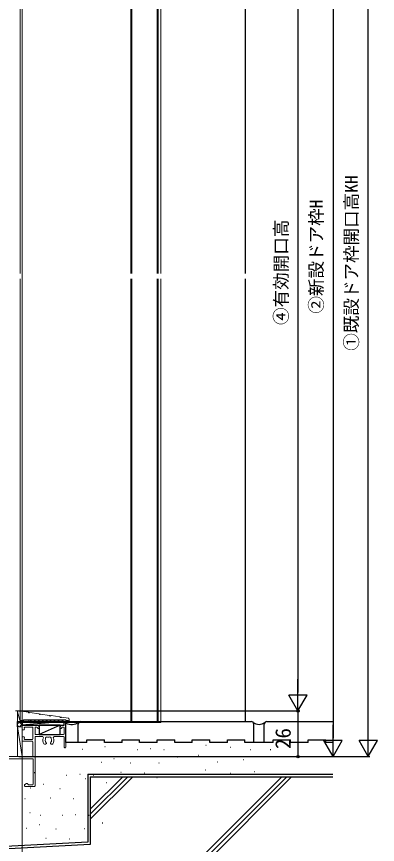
# Model space of a CAD drawing. Units: millimetres, scale not verified. Extents: x -525 to 525, y -783 to 779.
# Drawn here: x -237 to -31.4, y -259.8 to 211.9 of the extents above; entities that cross this region are included whole.
import ezdxf
from ezdxf.enums import TextEntityAlignment as Align

# ---------------------------------------------------------------- set-up
doc = ezdxf.new("R2010")
doc.units = ezdxf.units.MM
doc.header["$LTSCALE"] = 4
for name, color, linetype, lineweight in [('0-3_YKK_11', 211, 'Continuous', 18), ('0-5_YKK_12', 2, 'Continuous', 18), ('0-6_YKK_13', 4, 'Continuous', 18)]:
    doc.layers.add(name, color=color, linetype=linetype, lineweight=lineweight)
for name, color, linetype in [('0-7_YKK_D', 6, 'Continuous'), ('0-9_YSS_K', 3, 'Continuous'), ('0-A_YSS_KE', 3, 'Continuous')]:
    doc.layers.add(name, color=color, linetype=linetype)
doc.styles.add('ＭＳ ゴシック', font='')
doc.styles.get('ＭＳ ゴシック').set_extended_font_data('MS Gothic')

msp = doc.modelspace()

# ---------------------------------------------------------------- linework, layer by layer
at = {"layer": '0-3_YKK_11', "color": 4}
for p, q in [((-232.336, -192.953), (-232.618, -193.356)), ((-232.336, -192.953), (-227.947, -192.953)), ((-227.647, -193.253), (-227.947, -192.953)), ((-227.647, -193.253), (-227.647, -199.653)), ((-226.147, -192.953), (-226.447, -193.253)), ((-226.447, -196.953), (-226.447, -193.253)), ((-226.147, -192.953), (-225.387, -192.953)), ((-225.097, -193.176), (-225.387, -192.953)), ((-225.097, -193.176), (-225.032, -193.42)), ((-211.262, -193.42), (-211.197, -193.176)), ((-210.907, -192.953), (-211.197, -193.176)), ((-210.907, -192.953), (-210.147, -192.953)), ((-210.147, -191.753), (-209.847, -191.453)), ((-209.847, -193.253), (-210.147, -192.953)), ((-209.847, -193.253), (-209.847, -196.953)), ((-226.447, -196.953), (-226.147, -197.253)), ((-210.147, -197.253), (-226.147, -197.253)), ((-210.147, -197.253), (-209.847, -196.953)), ((-232.618, -199.551), (-232.336, -199.953)), ((-227.947, -199.953), (-232.336, -199.953)), ((-227.947, -199.953), (-227.647, -199.653)), ((-227.647, -201.253), (-227.947, -200.953)), ((-227.647, -201.253), (-227.647, -209.453)), ((-226.147, -198.253), (-226.447, -198.553)), ((-226.147, -198.253), (-222.08, -198.253)), ((-221.643, -198.996), (-222.08, -198.253)), ((-220.689, -200.472), (-220.636, -200.357)), ((-220.689, -200.472), (-220.55, -201.26)), ((-220.461, -201.35), (-220.55, -201.26)), ((-220.436, -199.707), (-220.422, -199.552)), ((-219.249, -198.731), (-219.099, -198.771)), ((-218.596, -198.771), (-218.445, -198.731)), ((-217.272, -199.552), (-217.258, -199.707)), ((-217.144, -201.26), (-217.233, -201.35)), ((-217.144, -201.26), (-217.005, -200.472)), ((-217.058, -200.357), (-217.005, -200.472)), ((-215.614, -198.253), (-216.051, -198.996)), ((-215.614, -198.253), (-210.147, -198.253)), ((-209.847, -198.553), (-210.147, -198.253)), ((-227.947, -209.753), (-279.347, -209.753)), ((-254.123, -210.953), (-227.747, -210.953)), ((-227.947, -209.753), (-227.647, -209.453)), ((-227.447, -211.253), (-227.747, -210.953)), ((-227.447, -211.253), (-227.447, -225.453)), ((-230.447, -225.553), (-230.247, -225.753)), ((-227.747, -225.753), (-230.247, -225.753)), ((-227.747, -225.753), (-227.447, -225.453))]:
    msp.add_line(p, q, dxfattribs=at)
at = {"layer": '0-3_YKK_11'}
msp.add_lwpolyline([(-237.546, -183.753), (-236.346, -183.753), (-236.346, -209.753), (-238.846, -209.753)], dxfattribs=at)
at = {"layer": '0-3_YKK_11', "color": 4}
for points in [[(-224.162, -193.187), (-224.487, -191.976), (-224.777, -191.753), (-233.547, -191.753), (-233.847, -192.053), (-233.847, -194.153), (-233.547, -194.453), (-232.647, -194.453), (-232.365, -194.051), (-232.618, -193.356)], [(-210.147, -191.753), (-211.517, -191.753), (-211.807, -191.976), (-212.132, -193.187)], [(-209.847, -198.553), (-209.847, -204.453), (-209.547, -204.753), (-209.147, -204.753), (-208.847, -204.453), (-208.847, -190.053), (-209.147, -189.753), (-209.547, -189.753), (-209.847, -190.053), (-209.847, -191.453)], [(-232.618, -199.551), (-232.365, -198.856), (-232.647, -198.453), (-233.547, -198.453), (-233.847, -198.753), (-233.847, -200.653), (-233.547, -200.953), (-227.947, -200.953)], [(-230.447, -225.553), (-230.447, -225.403), (-230.747, -225.103), (-231.241, -225.103), (-231.391, -225.143), (-232.297, -225.667), (-232.447, -225.926), (-232.447, -226.453), (-232.147, -226.753), (-226.747, -226.753), (-226.447, -226.453), (-226.447, -198.553)], [(-221.356, -202.539), (-221.121, -202.653), (-220.397, -202.653), (-219.997, -202.253), (-219.997, -202.114), (-220.115, -201.831)], [(-217.579, -201.831), (-217.697, -202.114), (-217.697, -202.253), (-217.297, -202.653), (-216.573, -202.653), (-216.338, -202.539)]]:
    msp.add_lwpolyline(points, dxfattribs=at)
for centre, radius, start, end in [((-224.597, -193.303), 0.45, 194.99844, 14.99844), ((-211.697, -193.303), 0.45, 165.00156, 345.00156), ((-218.847, -200.553), 3.2, 150.89019, 218.36669), ((-218.847, -200.553), 1.8, 151.96982, 173.74061), ((-218.847, -200.553), 1.8, 206.26, 225.20711), ((-219.707, -199.324), 0.75, 52.29966, 197.70029), ((-218.847, -200.553), 1.8, 81.96936, 98.03064), ((-217.987, -199.324), 0.75, 342.29976, 127.70038), ((-218.847, -200.553), 1.8, 314.79324, 333.74004), ((-218.847, -200.553), 1.8, 6.25942, 28.03018), ((-218.847, -200.553), 3.2, 321.63348, 29.10981)]:
    msp.add_arc(centre, radius, start, end, dxfattribs=at)
at = {"layer": '0-5_YKK_12'}
for p, q in [((-233.846, -281.53), (-233.846, 556.609)), ((-156.846, 400.247), (-156.846, 65.497)), ((-156.346, 400.247), (-156.346, 65.497)), ((-154.846, 400.247), (-154.846, 65.497)), ((-234.846, 371.975), (-234.846, 65.497)), ((-171.846, 360.247), (-171.846, 65.497)), ((-171.346, 360.247), (-171.346, 65.497)), ((-234.846, 62.497), (-234.846, -190.253)), ((-171.846, 62.497), (-171.846, -190.253)), ((-171.346, 62.497), (-171.346, -190.253)), ((-156.846, 62.497), (-156.846, -190.253)), ((-156.346, 62.497), (-156.346, -190.253)), ((-154.846, 62.497), (-154.846, -190.253)), ((-236.347, -189.753), (-161.351, -189.753)), ((-236.346, -189.753), (-161.35, -189.753)), ((-154.846, -190.253), (-234.846, -190.253)), ((-236.346, -209.753), (-324.346, -209.753))]:
    msp.add_line(p, q, dxfattribs=at)
at = {"layer": '0-6_YKK_13', "color": 190}
for p, q in [((-230.228, -184.488), (-235.791, -183.659)), ((-235.037, -188.935), (-236.346, -184.289)), ((-224.228, -185.382), (-229.322, -184.623)), ((-218.228, -186.276), (-223.322, -185.517)), ((-212.228, -187.17), (-217.322, -186.411)), ((-207.401, -187.89), (-211.322, -187.305)), ((-233.275, -189.153), (-234.748, -189.153)), ((-232.975, -188.753), (-208.975, -188.753)), ((-232.975, -188.853), (-232.975, -188.753)), ((-229.387, -189.753), (-228.387, -188.753)), ((-227.142, -189.753), (-226.142, -188.753)), ((-224.897, -189.753), (-223.897, -188.753)), ((-222.652, -189.753), (-221.652, -188.753)), ((-220.407, -189.753), (-219.407, -188.753)), ((-218.162, -189.753), (-217.162, -188.753)), ((-215.917, -189.753), (-214.917, -188.753)), ((-213.672, -189.753), (-212.672, -188.753)), ((-211.427, -189.753), (-210.427, -188.753)), ((-209.182, -189.753), (-208.975, -189.546)), ((-208.975, -188.753), (-208.975, -189.753)), ((-208.975, -188.853), (-208.975, -188.753)), ((-208.675, -189.153), (-207.775, -189.153))]:
    msp.add_line(p, q, dxfattribs=at)
at = {"layer": '0-6_YKK_13'}
msp.add_line((-236.347, -192.726), (-233.847, -209.753), dxfattribs=at)
at = {"layer": '0-6_YKK_13', "color": 190}
for points in [[(-206.975, -189.153), (-206.975, -188.453), (-206.975, -188.384)], [(-229.975, -188.753), (-229.975, -189.753), (-208.975, -189.753)]]:
    msp.add_lwpolyline(points, dxfattribs=at)
at = {"layer": '0-6_YKK_13'}
msp.add_lwpolyline([(-233.847, -192.726), (-236.347, -192.726), (-236.347, -209.753), (-233.847, -209.753)], close=True, dxfattribs=at)
at = {"layer": '0-6_YKK_13', "color": 190}
for centre, radius, start, end in [((-235.865, -184.153), 0.5, 81.52358, 195.74577), ((-230.258, -184.686), 0.2, 15.10176, 81.52358), ((-229.775, -184.555), 0.3, 195.10176, 327.9454), ((-229.351, -184.821), 0.2, 81.52358, 147.9454), ((-224.258, -185.58), 0.2, 15.10176, 81.52358), ((-223.775, -185.449), 0.3, 195.10176, 327.9454), ((-223.351, -185.715), 0.2, 81.52358, 147.9454), ((-218.258, -186.474), 0.2, 15.10176, 81.52358), ((-217.775, -186.344), 0.3, 195.10176, 327.9454), ((-217.351, -186.609), 0.2, 81.52358, 147.9454), ((-212.258, -187.368), 0.2, 15.10176, 81.52358), ((-211.775, -187.238), 0.3, 195.10176, 327.9454), ((-211.351, -187.503), 0.2, 81.52358, 147.9454), ((-207.475, -188.384), 0.5, 0, 81.52358), ((-234.748, -188.853), 0.3, 195.74577, 270), ((-233.275, -188.853), 0.3, 270, 0), ((-208.675, -188.853), 0.3, 180, 270), ((-207.375, -189.153), 0.4, 180, 0)]:
    msp.add_arc(centre, radius, start, end, dxfattribs=at)
at = {"layer": '0-7_YKK_D'}
for p, q in [((-36.667, -199.253), (-36.667, 384.747)), ((-56.667, 374.747), (-56.667, -199.253)), ((-76.667, 332.247), (-76.667, -173.265)), ((-76.667, -183.765), (-76.667, -165.579)), ((-76.667, -183.765), (-81.917, -174.672)), ((-71.417, -174.672), (-81.917, -174.672)), ((-76.667, -183.765), (-71.417, -174.672)), ((-235.646, -183.753), (-75.667, -183.753)), ((-235.562, -183.765), (-75.667, -183.765)), ((-76.667, -183.753), (-76.667, -209.753)), ((-56.667, -209.753), (-56.667, -191.567)), ((-36.667, -209.753), (-36.667, -191.567)), ((-56.667, -209.753), (-61.917, -200.66)), ((-51.417, -200.66), (-61.917, -200.66)), ((-56.667, -209.753), (-51.417, -200.66)), ((-36.667, -209.753), (-41.917, -200.66)), ((-31.417, -200.66), (-41.917, -200.66)), ((-36.667, -209.753), (-31.417, -200.66)), ((-235.646, -209.753), (-55.667, -209.753)), ((-235.646, -209.753), (-35.667, -209.753)), ((-235.646, -209.753), (-75.667, -209.753))]:
    msp.add_line(p, q, dxfattribs=at)
for centre in [(-76.667, -183.753), (-76.667, -209.753)]:
    msp.add_circle(centre, 0.637, dxfattribs=at)
at = {"layer": '0-9_YSS_K'}
for p, q in [((-106.667, 420.247), (-106.667, 65.497)), ((-106.667, 62.497), (-106.667, -189.753)), ((-236.346, -192.73), (-236.346, -189.746)), ((-236.346, -191.014), (-235.082, -189.75)), ((-235.623, -192.729), (-236.346, -192.005)), ((-233.846, -191.677), (-235.776, -189.748)), ((-235.233, -192.729), (-233.846, -191.342)), ((-209.848, -189.759), (-233.846, -191.753)), ((-212.147, -191.753), (-224.147, -197.253)), ((-208.846, -201.753), (-208.846, -190.661)), ((-196.848, -201.753), (-208.846, -201.753)), ((-196.848, -200.253), (-186.848, -200.253)), ((-196.848, -201.753), (-196.848, -200.253)), ((-176.848, -200.253), (-166.848, -200.253)), ((-176.848, -201.753), (-176.848, -200.253)), ((-166.848, -201.753), (-166.848, -200.253)), ((-156.848, -201.753), (-166.848, -201.753)), ((-156.848, -200.253), (-146.848, -200.253)), ((-156.848, -201.753), (-156.848, -200.253)), ((-146.848, -201.753), (-146.848, -200.253)), ((-136.848, -201.753), (-146.848, -201.753)), ((-126.848, -201.753), (-126.848, -200.253)), ((-126.848, -201.753), (-126.848, -200.253)), ((-116.848, -201.753), (-126.848, -201.753)), ((-116.848, -201.753), (-126.848, -201.753)), ((-106.848, -201.753), (-106.848, -200.253)), ((-90.848, -201.753), (-106.848, -201.753)), ((-90.848, -200.253), (-80.848, -200.253)), ((-90.848, -201.753), (-90.848, -200.253)), ((-80.848, -201.753), (-80.848, -200.253)), ((-70.848, -201.753), (-80.848, -201.753)), ((-70.848, -200.253), (-60.848, -200.253)), ((-70.848, -201.753), (-70.848, -200.253)), ((-199.578, -205.584), (-199.378, -205.584)), ((-186.707, -204.065), (-186.507, -204.065)), ((-168.344, -205.627), (-168.144, -205.627)), ((-160.728, -205.165), (-160.528, -205.165)), ((-153.113, -205.627), (-152.913, -205.627)), ((-129.115, -203.24), (-128.915, -203.24)), ((-115.267, -204.357), (-115.067, -204.357)), ((-103.845, -205.627), (-103.645, -205.627)), ((-92.422, -205.627), (-92.222, -205.627)), ((-181.524, -210.779), (-181.324, -210.779)), ((-145.498, -209.896), (-145.298, -209.896)), ((-133.456, -209.028), (-133.256, -209.028)), ((-107.652, -211.434), (-107.452, -211.434)), ((-188.829, -212.962), (-188.629, -212.962)), ((-172.036, -213.248), (-171.836, -213.248)), ((-155.921, -213.242), (-155.721, -213.242)), ((-122.604, -212.751), (-122.404, -212.751)), ((-226.923, -218.75), (-226.723, -218.75)), ((-208.56, -220.311), (-208.36, -220.311)), ((-200.944, -219.849), (-200.744, -219.849)), ((-194.947, -221.253), (-155.412, -221.253)), ((-176.445, -221.253), (-194.947, -239.754)), ((-173.617, -221.253), (-194.947, -242.583)), ((-170.789, -221.253), (-194.947, -245.411)), ((-193.329, -220.311), (-193.129, -220.311)), ((-177.632, -218.574), (-177.432, -218.574)), ((-164.267, -218.973), (-164.067, -218.973)), ((-157.113, -221.253), (-56.849, -221.253)), ((-157.065, -221.617), (-156.865, -221.617)), ((-85.936, -221.253), (-153.791, -289.108)), ((-83.107, -221.253), (-150.962, -289.108)), ((-80.279, -221.253), (-148.134, -289.108)), ((-139.774, -219.76), (-139.574, -219.76)), ((-129.337, -217.285), (-129.137, -217.285)), ((-115.267, -219.242), (-115.067, -219.242)), ((-101.575, -218.242), (-101.375, -218.242)), ((-221.74, -225.463), (-221.54, -225.463)), ((-197.911, -222.257), (-197.711, -222.257)), ((-185.714, -224.58), (-185.514, -224.58)), ((-229.045, -227.646), (-228.845, -227.646)), ((-212.252, -227.933), (-212.052, -227.933)), ((-196.137, -227.926), (-195.937, -227.926)), ((-232.261, -233.657), (-232.061, -233.657)), ((-217.848, -233.259), (-217.648, -233.259)), ((-204.483, -233.657), (-204.283, -233.657)), ((-229.315, -241.642), (-229.115, -241.642)), ((-223.5, -243.203), (-223.3, -243.203)), ((-210.952, -243.203), (-210.752, -243.203)), ((-203.337, -242.741), (-203.137, -242.741)), ((-195.721, -243.203), (-195.521, -243.203)), ((-224.132, -248.355), (-223.932, -248.355)), ((-188.106, -247.472), (-187.906, -247.472)), ((-231.437, -250.538), (-231.237, -250.538)), ((-214.644, -250.825), (-214.444, -250.825)), ((-198.529, -250.818), (-198.329, -250.818)), ((-220.24, -256.151), (-220.04, -256.151)), ((-206.875, -256.549), (-206.675, -256.549))]:
    msp.add_line(p, q, dxfattribs=at)
for points in [[(-233.846, -191.753), (-209.847, -191.753), (-209.848, -189.759), (-233.846, -189.748)], [(-224.147, -197.253), (-212.147, -197.253), (-212.147, -191.753), (-224.147, -191.753)]]:
    msp.add_lwpolyline(points, close=True, dxfattribs=at)
for points in [[(-176.848, -201.753), (-186.848, -201.753), (-186.848, -200.253)], [(-136.848, -201.753), (-136.848, -200.253), (-126.848, -200.253)], [(-116.848, -201.753), (-116.848, -200.253), (-106.848, -200.253)], [(-56.849, -201.753), (-60.848, -201.753), (-60.848, -200.253)], [(-194.947, -221.253), (-194.947, -259.919), (-401.918, -270.766)]]:
    msp.add_lwpolyline(points, dxfattribs=at)
for centre, radius, start, end in [((-205.502, -183.734), 7.692, 244.23156, 301.2405), ((-98.848, -185.882), 5.543, 233.02901, 306.97099)]:
    msp.add_arc(centre, radius, start, end, dxfattribs=at)
at = {"layer": '0-A_YSS_KE'}
for p, q in [((-201.846, -201.753), (-201.846, -191.253)), ((-200.346, -189.753), (-103.348, -189.753)), ((-101.848, -201.753), (-101.848, -191.253)), ((-95.848, -201.753), (-95.848, -191.253)), ((-94.348, -189.753), (-56.849, -189.753)), ((-196.447, -219.753), (-56.849, -219.753))]:
    msp.add_line(p, q, dxfattribs=at)
msp.add_lwpolyline([(-196.447, -219.753), (-196.447, -258.495), (-401.918, -269.264)], dxfattribs=at)
for centre, start, end in [((-200.346, -191.253), 90, 180), ((-103.348, -191.253), 0, 90), ((-94.348, -191.253), 90, 180)]:
    msp.add_arc(centre, 1.5, start, end, dxfattribs=at)

# ---------------------------------------------------------------- texts
at = {"layer": '0-7_YKK_D', "style": 'ＭＳ ゴシック'}
for s, height, p in [('①既設ドア枠開口高KH', 7.331, (-40.428, 21.497)), ('②新設ドア枠H', 7.331, (-60.428, 42.662)), ('④有効開口高', 7.331, (-80.428, 36.195)), ('26', 8.798, (-78.167, -205.446))]:
    msp.add_text(s, height=height, rotation=90, dxfattribs=at).set_placement(p, align=Align.BOTTOM_LEFT)

doc.saveas('drawing.dxf')
